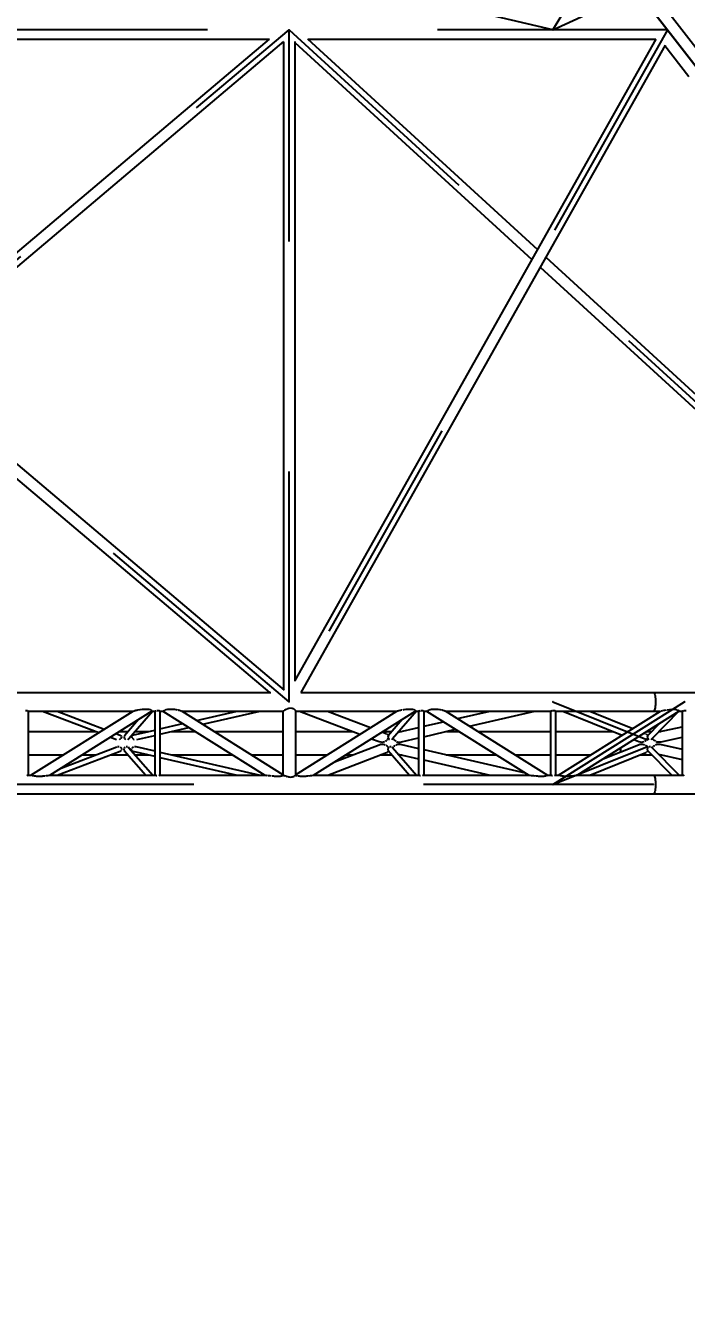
# Model space of a CAD drawing. Header units: millimetres. Extents: x 150209.93 to 150215.05, y 136675.65 to 136679.93.
# Drawn here: x 150214.195 to 150214.482, y 136678.529 to 136679.091 of the extents above; entities that cross this region are included whole.
import ezdxf

# ---------------------------------------------------------------- set-up
doc = ezdxf.new("R2010")
doc.units = ezdxf.units.MM
doc.header["$LTSCALE"] = 0.25
doc.linetypes.add('CENTER', pattern=[50.8, 31.75, -6.35, 6.35, -6.35])
doc.linetypes.add('XKITLINE00', pattern=[0])
doc.styles.add('ROMANS', font='romans.shx')
doc.dimstyles.new('MD300', dxfattribs={"dimtxt": 2.5, "dimasz": 2.5, "dimexe": 1, "dimexo": 1, "dimgap": 0.5, "dimtad": 1, "dimdec": 1, "dimlfac": 50, "dimrnd": 0.5, "dimdsep": 46, "dimtxsty": 'ROMANS', "dimcen": 1, "dimclrd": 146, "dimclre": 146, "dimclrt": 30, "dimadec": 1, "dimazin": 2, "dimtfac": 1, "dimtdec": 1, "dimtmove": 0, "dimatfit": 1, "dimfxl": 1, "dimtolj": 1, "dimtzin": 0, "dimlwd": -1, "dimlwe": -1, "dimarcsym": 0})

# ---------------------------------------------------------------- blocks, each defined once
blk = doc.blocks.new('çatıı')
at = {"color": 8, "linetype": 'CENTER'}
for p, q in [((27793, 17203.1), (27292.1, 17849.7)), ((27793, 17203.1), (27292.1, 17849.7)), ((27476.6, 17290.3), (27586, 17470.3)), ((27476.6, 17290.3), (27123.8, 17372.8)), ((27476.6, 17290.3), (27655.8, 17372.8)), ((27667.8, 17364.7), (27793, 17203.1)), ((26903.1, 15830.3), (25173.6, 17290.3)), ((25173.6, 15830.3), (26903.1, 17290.3)), ((27725.5, 17290.3), (26261.4, 17290.3)), ((27725.5, 17290.3), (26903.1, 15830.3)), ((26903.1, 17290.3), (28498.3, 15830.3)), ((26903.1, 15830.3), (26903.1, 17290.3)), ((27476.6, 15830.3), (27681.8, 15747.8)), ((27476.6, 15650.3), (27762.9, 15830.3)), ((27476.6, 15650.3), (27681.8, 15732.8)), ((27695.3, 15650.3), (26261.4, 15650.3)), ((28563.2, 15650.3), (27695.3, 15650.3))]:
    blk.add_line(p, q, dxfattribs=at)
at = {"color": 8, "linetype": 'XKITLINE00'}
for p, q in [((27701, 17363.4), (27802.5, 17232.4)), ((26036.6, 16574.7), (26860.2, 17270.1)), ((26054.2, 16557.7), (26891.3, 17264.4)), ((26261.4, 17270), (26860.1, 17270)), ((26890.9, 17264), (26890.9, 15856.5)), ((27700.2, 17270.1), (26915.2, 15876.7)), ((26915.2, 17264.8), (26915.2, 15875.1)), ((26915.2, 17262.6), (27430.4, 16791.2)), ((27720.5, 17256.6), (26928.5, 15850.6)), ((26942.8, 17270.4), (27442.6, 16813)), ((26943.3, 17270), (27700.1, 17270)), ((27720.1, 17255.8), (27772, 17188.8)), ((27461.1, 16796.1), (28441.8, 15898.5)), ((27448.8, 16774.3), (28458.1, 15850.6)), ((26057.2, 16560.3), (26892, 15855.6)), ((26038.3, 16544.3), (26860.1, 15850.6)), ((26261.3, 15850.6), (26863, 15850.6)), ((26928.4, 15850.6), (27695.3, 15850.6)), ((27695.3, 15850.6), (27696.1, 15850.3)), ((27695.3, 15850.6), (27696.1, 15850.3)), ((27695.3, 15850.6), (28460.3, 15850.6)), ((27696.1, 15850.3), (27696.7, 15849.4)), ((27696.1, 15850.3), (27696.7, 15849.4)), ((27696.7, 15849.4), (27697.4, 15847.9)), ((27696.7, 15849.4), (27697.4, 15847.9)), ((27697.4, 15847.9), (27698, 15845.8)), ((27697.4, 15847.9), (27698, 15845.8)), ((27698, 15845.8), (27698.5, 15843.3)), ((27698, 15845.8), (27698.5, 15843.3)), ((27698.5, 15843.3), (27698.9, 15840.4)), ((27698.9, 15840.4), (27699.2, 15837.2)), ((27699.2, 15837.2), (27699.4, 15833.8)), ((27699.4, 15826.7), (27699.2, 15823.3)), ((27699.4, 15833.8), (27699.5, 15830.3)), ((27699.5, 15830.3), (27699.4, 15826.7)), ((26329.5, 15811.5), (26331.2, 15811.5)), ((26331.2, 15811.5), (26332.8, 15811.3)), ((26333.5, 15811.1), (26334.1, 15811)), ((26334.1, 15811), (26334.5, 15810.7)), ((26334.5, 15810.7), (26334.9, 15810.6)), ((26334.9, 15810.6), (26335.1, 15810.4)), ((26335.2, 15810.3), (26335.2, 15810.3)), ((26335.2, 15810.3), (26335.2, 15670.6)), ((26335.2, 15810), (26563.4, 15810)), ((26341.3, 15670.6), (26563.5, 15810)), ((26366.5, 15810), (26488.8, 15763.2)), ((26382.3, 15670.6), (26604.9, 15810.2)), ((26398.4, 15810), (26500.9, 15770.7)), ((26606.2, 15810), (26554.2, 15749.9)), ((26563.5, 15810), (26564, 15810.3)), ((26563.5, 15810), (26563.5, 15810)), ((26564.4, 15810.4), (26565.8, 15810.7)), ((26565.8, 15810.7), (26566, 15810.8)), ((26566, 15810.8), (26567.5, 15811.1)), ((26568.3, 15811.3), (26569.4, 15811.6)), ((26569.4, 15811.6), (26571.6, 15812)), ((26571.6, 15812), (26573.8, 15812.5)), ((26573.8, 15812.5), (26574.5, 15812.6)), ((26576.3, 15812.9), (26578.8, 15813.3)), ((26578.8, 15813.3), (26583, 15813.8)), ((26583, 15813.8), (26584.1, 15814)), ((26584.1, 15814), (26589.2, 15814.4)), ((26589.2, 15814.4), (26593.8, 15814.4)), ((26593.8, 15814.4), (26597.6, 15813.9)), ((26597.6, 15813.9), (26597.9, 15813.8)), ((26597.9, 15813.8), (26600.6, 15813.3)), ((26600.6, 15813.3), (26601.5, 15812.9)), ((26602.2, 15812.6), (26602.7, 15812.4)), ((26602.7, 15812.4), (26603.1, 15812)), ((26603.1, 15812), (26604.1, 15811.5)), ((26604.1, 15811.5), (26604.3, 15811.3)), ((26604.4, 15811.1), (26604.7, 15810.7)), ((26604.4, 15810), (26610.6, 15810)), ((26604.7, 15810.7), (26604.8, 15810.4)), ((26604.9, 15810.3), (26604.9, 15810.2)), ((26610.6, 15810), (26610.7, 15810)), ((26610.6, 15810), (26610.6, 15670.6)), ((26610.8, 15810.2), (26610.7, 15810)), ((26610.8, 15810.2), (26611.1, 15810.3)), ((26611.4, 15810.4), (26611.6, 15810.5)), ((26611.6, 15810.5), (26612.7, 15810.7)), ((26612.7, 15810.7), (26612.9, 15810.8)), ((26612.9, 15810.8), (26614.1, 15811.1)), ((26615.3, 15811.3), (26616.3, 15811.5)), ((26616.3, 15811.5), (26618, 15811.5)), ((26618, 15811.5), (26619.6, 15811.3)), ((26620.3, 15811.1), (26620.9, 15811)), ((26620.9, 15811), (26621.3, 15810.7)), ((26621.3, 15810.7), (26621.7, 15810.6)), ((26621.7, 15810.6), (26621.9, 15810.4)), ((26622, 15810.3), (26622, 15810.3)), ((26622, 15810.3), (26622, 15670.6)), ((26622, 15810), (26628.1, 15810)), ((26628, 15810), (26628.4, 15810)), ((26628, 15810), (26850.2, 15670.6)), ((26628.5, 15810.3), (26628.4, 15810)), ((26628.8, 15810.4), (26629.6, 15810.7)), ((26629.6, 15810.7), (26630.4, 15811.1)), ((26629.6, 15810.7), (26629.6, 15810.7)), ((26630.7, 15811.3), (26631.1, 15811.5)), ((26631.1, 15811.5), (26632.5, 15812)), ((26632.5, 15812), (26633.2, 15812.4)), ((26633.2, 15812.4), (26633.8, 15812.6)), ((26634.8, 15812.9), (26635.9, 15813.3)), ((26635.9, 15813.3), (26639, 15813.8)), ((26639, 15813.8), (26639.4, 15813.9)), ((26639.4, 15813.9), (26643.3, 15814.4)), ((26643.3, 15814.4), (26647.8, 15814.4)), ((26647.8, 15814.4), (26652.7, 15813.9)), ((26652.7, 15813.9), (26653.5, 15813.8)), ((26653.5, 15813.8), (26657.4, 15813.3)), ((26657.4, 15813.3), (26659.5, 15812.9)), ((26661, 15812.6), (26661.8, 15812.4)), ((26661.8, 15812.4), (26663.4, 15812)), ((26663.4, 15812), (26665.3, 15811.6)), ((26665.3, 15811.6), (26666, 15811.3)), ((26666.6, 15811.1), (26667.8, 15810.7)), ((26667.8, 15810.7), (26668.5, 15810.4)), ((26668.7, 15810.3), (26890.1, 15671.3)), ((26669.1, 15810), (26889.5, 15810)), ((26701.5, 15789.7), (26789.7, 15810)), ((26715, 15781.2), (26840.1, 15810)), ((26889.4, 15810), (26889.4, 15671.7)), ((26889.5, 15810), (26889.7, 15810)), ((26889.7, 15810.1), (26890.1, 15810.3)), ((26889.7, 15810.1), (26889.7, 15810)), ((26890.2, 15810.4), (26890.8, 15810.7)), ((26890.8, 15810.7), (26890.9, 15810.7)), ((26890.9, 15810.7), (26891.5, 15811.1)), ((26891.9, 15811.3), (26892.4, 15811.7)), ((26892.4, 15811.7), (26893, 15812)), ((26893, 15812), (26894, 15812.6)), ((26894.4, 15812.9), (26894.5, 15813)), ((26894.5, 15813), (26896.3, 15813.8)), ((26896.3, 15813.8), (26897.1, 15814.3)), ((26897.1, 15814.3), (26897.7, 15814.6)), ((26898.6, 15815), (26900, 15815.6)), ((26900, 15815.6), (26902.1, 15816.1)), ((26902.1, 15816.1), (26903.1, 15816.4)), ((26903.1, 15816.4), (26906.1, 15816.7)), ((26906.1, 15816.7), (26909, 15816.3)), ((26909, 15816.3), (26909.4, 15816.1)), ((26909.4, 15816.1), (26911.6, 15815.4)), ((26911.6, 15815.4), (26912.3, 15815)), ((26912.9, 15814.6), (26913.7, 15814.1)), ((26913.7, 15814.1), (26914, 15813.8)), ((26914, 15813.8), (26915.1, 15812.9)), ((26915.4, 15812.6), (26915.9, 15812)), ((26915.9, 15812), (26916.4, 15811.5)), ((26916.4, 15811.5), (26916.4, 15811.3)), ((26916.5, 15811.1), (26916.6, 15810.7)), ((26916.6, 15810.7), (26916.7, 15810.6)), ((26916.7, 15810.6), (26916.7, 15671.3)), ((26916.7, 15810), (27137, 15810)), ((26916.7, 15671.7), (27137, 15810)), ((26925.5, 15810), (27056.8, 15759.7)), ((26955.9, 15670.6), (27178.5, 15810.2)), ((26986.6, 15810), (27080, 15774.2)), ((27179.8, 15810), (27127.8, 15749.9)), ((27137, 15810), (27137.1, 15810)), ((27137.1, 15810), (27137.6, 15810.3)), ((27138, 15810.4), (27139.4, 15810.7)), ((27139.4, 15810.7), (27139.6, 15810.8)), ((27139.6, 15810.8), (27141.1, 15811.1)), ((27141.9, 15811.3), (27143, 15811.6)), ((27143, 15811.6), (27145.2, 15812)), ((27145.2, 15812), (27147.4, 15812.5)), ((27147.4, 15812.5), (27148.1, 15812.6)), ((27149.9, 15812.9), (27152.4, 15813.3)), ((27152.4, 15813.3), (27156.6, 15813.8)), ((27156.6, 15813.8), (27157.6, 15814)), ((27157.6, 15814), (27162.8, 15814.4)), ((27162.8, 15814.4), (27167.4, 15814.4)), ((27167.4, 15814.4), (27171.1, 15813.9)), ((27171.1, 15813.9), (27171.5, 15813.8)), ((27171.5, 15813.8), (27174.2, 15813.3)), ((27174.2, 15813.3), (27175.1, 15812.9)), ((27175.8, 15812.6), (27176.3, 15812.4)), ((27176.3, 15812.4), (27176.7, 15812)), ((27176.7, 15812), (27177.7, 15811.5)), ((27177.7, 15811.5), (27177.9, 15811.4)), ((27178, 15811.1), (27178.3, 15810.7)), ((27178, 15810), (27184.2, 15810)), ((27178.3, 15810.7), (27178.4, 15810.4)), ((27178.5, 15810.3), (27178.5, 15810.2)), ((27184.2, 15810), (27184.3, 15810)), ((27184.2, 15810), (27184.2, 15670.6)), ((27184.4, 15810.2), (27184.3, 15810)), ((27184.4, 15810.2), (27184.7, 15810.3)), ((27185, 15810.4), (27185.2, 15810.5)), ((27185.2, 15810.5), (27186.2, 15810.7)), ((27186.2, 15810.7), (27186.5, 15810.8)), ((27186.5, 15810.8), (27187.7, 15811.1)), ((27189, 15811.3), (27189.9, 15811.5)), ((27189.9, 15811.5), (27191.6, 15811.5)), ((27191.6, 15811.5), (27193, 15811.3)), ((27193.8, 15811.1), (27194.5, 15811)), ((27194.5, 15811), (27194.9, 15810.7)), ((27194.9, 15810.7), (27195.3, 15810.6)), ((27195.3, 15810.6), (27195.4, 15810.4)), ((27195.5, 15810.3), (27195.6, 15810.3)), ((27195.6, 15810.3), (27195.6, 15670.6)), ((27195.6, 15810), (27201.7, 15810)), ((27201.6, 15810), (27202, 15810)), ((27201.6, 15810), (27423.8, 15670.6)), ((27202.1, 15810.3), (27202, 15810)), ((27202.4, 15810.4), (27203.2, 15810.7)), ((27203.2, 15810.7), (27204, 15811.1)), ((27203.2, 15810.7), (27203.2, 15810.7)), ((27204.3, 15811.3), (27204.7, 15811.5)), ((27204.7, 15811.5), (27206.1, 15812)), ((27206.1, 15812), (27206.8, 15812.4)), ((27206.8, 15812.4), (27207.4, 15812.6)), ((27208.4, 15812.9), (27209.6, 15813.3)), ((27209.6, 15813.3), (27212.5, 15813.8)), ((27212.5, 15813.8), (27213, 15813.9)), ((27213, 15813.9), (27216.9, 15814.4)), ((27216.9, 15814.4), (27221.4, 15814.4)), ((27221.4, 15814.4), (27226.3, 15813.9)), ((27226.3, 15813.9), (27227.1, 15813.8)), ((27227.1, 15813.8), (27231, 15813.3)), ((27231, 15813.3), (27233, 15812.9)), ((27234.5, 15812.6), (27235.4, 15812.4)), ((27235.4, 15812.4), (27237, 15812)), ((27237, 15812), (27238.9, 15811.6)), ((27238.9, 15811.6), (27239.5, 15811.3)), ((27240.2, 15811.1), (27241.4, 15810.7)), ((27241.4, 15810.7), (27242.1, 15810.4)), ((27242.3, 15810.3), (27464.8, 15670.6)), ((27242.7, 15810), (27470.9, 15810)), ((27268.8, 15793.6), (27339.7, 15810)), ((27295, 15777.2), (27437.3, 15810)), ((27470.9, 15810), (27471.1, 15810)), ((27470.9, 15810), (27470.9, 15670.6)), ((27471.2, 15810.2), (27471.1, 15810)), ((27471.2, 15810.2), (27471.5, 15810.3)), ((27471.8, 15810.4), (27472, 15810.5)), ((27472, 15810.5), (27473, 15810.7)), ((27473, 15810.7), (27473.3, 15810.8)), ((27473.3, 15810.8), (27474.5, 15811.1)), ((27475.8, 15811.3), (27476.6, 15811.5)), ((27476.6, 15811.5), (27478.4, 15811.5)), ((27478.4, 15811.5), (27479.7, 15811.3)), ((27480.6, 15811.1), (27481.3, 15811)), ((27481.3, 15811), (27481.7, 15810.7)), ((27481.7, 15810.7), (27482.1, 15810.6)), ((27482.1, 15810.6), (27482.2, 15810.4)), ((27482.3, 15810.3), (27482.3, 15810.3)), ((27482.3, 15810.3), (27482.3, 15670.6)), ((27482.3, 15810), (27695.3, 15810)), ((27488.4, 15670.6), (27710.1, 15810)), ((27497.9, 15810), (27627.3, 15757.9)), ((27529.4, 15670.6), (27751.5, 15810.2)), ((27556.4, 15810), (27650.1, 15772.3)), ((27750.4, 15809.6), (27691.8, 15749.9)), ((27695.3, 15810), (27696.1, 15810.3)), ((27695.3, 15810), (27696.1, 15810.3)), ((27695.3, 15810), (27710.1, 15810)), ((27696.7, 15811.2), (27696.1, 15810.3)), ((27696.7, 15811.2), (27696.1, 15810.3)), ((27697.4, 15812.7), (27696.7, 15811.2)), ((27697.4, 15812.7), (27696.7, 15811.2)), ((27698, 15814.7), (27697.4, 15812.7)), ((27698, 15814.7), (27697.4, 15812.7)), ((27698.5, 15817.2), (27698, 15814.7)), ((27698.5, 15817.2), (27698, 15814.7)), ((27698.9, 15820.1), (27698.5, 15817.2)), ((27699.2, 15823.3), (27698.9, 15820.1)), ((27710.1, 15810), (27710.2, 15810)), ((27710.2, 15810), (27710.4, 15810.1)), ((27710.4, 15810.1), (27711.1, 15810.3)), ((27711.5, 15810.3), (27712.2, 15810.5)), ((27712.2, 15810.5), (27712.5, 15810.5)), ((27712.5, 15810.5), (27715.1, 15811.1)), ((27716.2, 15811.3), (27718.4, 15811.7)), ((27718.4, 15811.7), (27719.6, 15811.9)), ((27719.6, 15811.9), (27723.3, 15812.5)), ((27725, 15812.8), (27729.8, 15813.4)), ((27729.8, 15813.4), (27735.1, 15813.9)), ((27735.1, 15813.9), (27739.8, 15813.9)), ((27739.8, 15813.9), (27743.7, 15813.6)), ((27743.7, 15813.6), (27744.5, 15813.4)), ((27744.5, 15813.4), (27746.8, 15813)), ((27746.8, 15813), (27747.4, 15812.8)), ((27748.2, 15812.5), (27749.1, 15812.2)), ((27749.1, 15812.2), (27749.8, 15811.7)), ((27749.8, 15811.7), (27750.6, 15811.4)), ((27750.6, 15811.4), (27750.7, 15811.3)), ((27750.8, 15811.1), (27751.3, 15810.7)), ((27751.1, 15810), (27757.2, 15810)), ((27751.3, 15810.7), (27751.2, 15810.5)), ((27751.2, 15810.5), (27751.4, 15810.3)), ((27751.4, 15810.3), (27751.5, 15810.2)), ((27757.2, 15810), (27757.4, 15810)), ((27757.2, 15810), (27757.2, 15670.6)), ((27757.4, 15810.1), (27757.8, 15810.3)), ((27757.4, 15810.1), (27757.4, 15810)), ((27758.1, 15810.4), (27758.2, 15810.4)), ((27758.2, 15810.4), (27759.4, 15810.7)), ((27759.4, 15810.7), (27759.5, 15810.8)), ((27759.5, 15810.8), (27760.9, 15811.1)), ((27762.2, 15811.3), (27762.9, 15811.4)), ((27762.9, 15811.4), (27764.6, 15811.5)), ((27764.6, 15811.5), (27766.2, 15811.3)), ((26575.4, 15791.8), (26544.7, 15756.2)), ((26562.5, 15757.6), (26610.6, 15768.7)), ((26622, 15771.3), (26671.5, 15782.7)), ((26622, 15759.7), (26685, 15774.2)), ((27149, 15791.8), (27118.3, 15756.3)), ((27140, 15764), (27184.2, 15774.1)), ((27195.6, 15776.8), (27238.7, 15786.7)), ((27195.6, 15754.3), (27264.9, 15770.3)), ((27709, 15783.5), (27682.1, 15756.2)), ((27706.1, 15764.5), (27757.2, 15776)), ((26335.2, 15765.7), (26482.2, 15765.7)), ((26514.3, 15753.4), (26527.3, 15748.4)), ((26526.4, 15761), (26535.5, 15757.5)), ((26533.9, 15765.7), (26552.9, 15765.7)), ((26534.1, 15748.5), (26535.7, 15749.3)), ((26535.5, 15757.5), (26536.5, 15756.8)), ((26536.5, 15750.1), (26535.7, 15749.3)), ((26536.5, 15756.8), (26537, 15756.6)), ((26536.5, 15750.1), (26537.2, 15750.7)), ((26537, 15756.6), (26537.8, 15755.5)), ((26537.6, 15751.5), (26537.2, 15750.7)), ((26538.1, 15752.2), (26538, 15752.1)), ((26538.1, 15754.9), (26538.3, 15753.8)), ((26538.2, 15753.6), (26538.1, 15752.2)), ((26538.3, 15753.8), (26538.2, 15753.6)), ((26544, 15754.8), (26543.9, 15753.6)), ((26543.9, 15753.6), (26543.9, 15753.3)), ((26543.9, 15753.3), (26544.2, 15752.1)), ((26544, 15754.9), (26544, 15754.8)), ((26544.7, 15756.2), (26544.3, 15755.5)), ((26544.4, 15751.5), (26545.2, 15750.2)), ((26545.2, 15750.2), (26545.3, 15750.1)), ((26545.3, 15750.1), (26546.4, 15748.9)), ((26546.4, 15748.9), (26547.3, 15748.5)), ((26552.5, 15748.5), (26553, 15748.7)), ((26553, 15748.7), (26554.2, 15749.9)), ((26561.2, 15756.8), (26560.4, 15755.6)), ((26560.4, 15755.6), (26560.4, 15755.5)), ((26560.4, 15754.9), (26560.4, 15754.2)), ((26560.4, 15754.2), (26560.6, 15753.6)), ((26560.6, 15753.6), (26560.9, 15752.6)), ((26560.9, 15752.6), (26561.2, 15752.1)), ((26561.2, 15756.8), (26562.5, 15757.6)), ((26561.6, 15751.5), (26562, 15751)), ((26562, 15751), (26563.1, 15750.1)), ((26563.1, 15750.1), (26563.6, 15749.6)), ((26563.6, 15749.6), (26565.5, 15748.5)), ((26565.5, 15748.5), (26565.7, 15748.5)), ((26567.9, 15765.7), (26597.4, 15765.7)), ((26572.1, 15748.2), (26610.6, 15757.1)), ((26647.8, 15765.7), (26698.7, 15765.7)), ((26739.7, 15765.7), (26889.4, 15765.7)), ((26916.7, 15765.7), (27041.2, 15765.7)), ((27082.3, 15749.9), (27099, 15743.5)), ((27099, 15743.5), (27102.1, 15742.8)), ((27102.1, 15742.8), (27105.2, 15742.6)), ((27105.2, 15742.6), (27108.3, 15743)), ((27105.5, 15764.5), (27113.2, 15761.5)), ((27107.5, 15765.7), (27126.5, 15765.7)), ((27108.3, 15743), (27111.1, 15743.9)), ((27112.3, 15744.6), (27113.5, 15745.3)), ((27113.2, 15761.5), (27114.3, 15761)), ((27113.5, 15745.3), (27114.6, 15746.3)), ((27114.6, 15746.3), (27115.5, 15747)), ((27115.3, 15760.6), (27115.3, 15760.6)), ((27115.3, 15760.6), (27116.4, 15759.7)), ((27116.1, 15747.8), (27115.5, 15747)), ((27116.4, 15759.7), (27116.9, 15759.2)), ((27117.1, 15749.1), (27116.6, 15748.5)), ((27116.9, 15759.2), (27117.4, 15758.5)), ((27117.5, 15750.1), (27117.1, 15749.1)), ((27118.1, 15751.3), (27117.5, 15750.1)), ((27117.8, 15758), (27118, 15757.6)), ((27117.9, 15755.1), (27117.8, 15753.6)), ((27117.8, 15753.6), (27117.8, 15753.4)), ((27117.8, 15753.4), (27118, 15751.8)), ((27118, 15755.5), (27117.9, 15755.1)), ((27118, 15757.6), (27118.2, 15756.8)), ((27118.3, 15756.3), (27118, 15755.5)), ((27118, 15751.8), (27118.1, 15751.2)), ((27118.1, 15751.2), (27118.8, 15750.2)), ((27118.2, 15756.8), (27118.4, 15756.3)), ((27118.8, 15750.2), (27118.9, 15750.1)), ((27118.9, 15750.1), (27120, 15748.9)), ((27120, 15748.9), (27120.9, 15748.5)), ((27126.1, 15748.5), (27126.6, 15748.7)), ((27126.6, 15748.7), (27127.8, 15749.9)), ((27128.7, 15750.9), (27129.2, 15750.1)), ((27129.2, 15750.1), (27129.2, 15750)), ((27129.2, 15750), (27130.3, 15748.5)), ((27130.9, 15747.8), (27132.6, 15746.3)), ((27132.6, 15746.3), (27132.9, 15746)), ((27132.9, 15746), (27135, 15744.6)), ((27136.6, 15743.9), (27138, 15743.3)), ((27138, 15743.3), (27141, 15742.7)), ((27141, 15742.7), (27144.1, 15742.7)), ((27141.5, 15765.7), (27147.4, 15765.7)), ((27144.1, 15742.7), (27147.2, 15743.2)), ((27147.2, 15743.2), (27184.2, 15751.7)), ((27245, 15765.7), (27272.2, 15765.7)), ((27313.3, 15765.7), (27470.9, 15765.7)), ((27482.3, 15765.7), (27608, 15765.7)), ((27622.2, 15760), (27622.6, 15758.2)), ((27622.2, 15760), (27622.6, 15758.2)), ((27622.6, 15758.2), (27623.1, 15755.3)), ((27622.6, 15758.2), (27623.1, 15755.3)), ((27652.3, 15747.9), (27663, 15743.5)), ((27663, 15743.5), (27666.1, 15742.8)), ((27666.1, 15742.8), (27669.2, 15742.7)), ((27669.2, 15742.7), (27672.2, 15743.1)), ((27672.2, 15743.1), (27675, 15744)), ((27675.1, 15762.2), (27676.8, 15761.5)), ((27676.1, 15744.6), (27677.4, 15745.3)), ((27676.8, 15761.5), (27678, 15761)), ((27677.4, 15745.3), (27678.4, 15746.3)), ((27678.4, 15746.3), (27679.4, 15747.1)), ((27679, 15760.6), (27679, 15760.6)), ((27679, 15760.6), (27680.1, 15759.7)), ((27679.9, 15747.8), (27679.4, 15747.1)), ((27680.1, 15759.7), (27680.6, 15759.3)), ((27680.9, 15749.1), (27680.4, 15748.5)), ((27680.6, 15765.7), (27691.5, 15765.7)), ((27680.6, 15759.3), (27681.1, 15758.5)), ((27681.3, 15750.1), (27680.9, 15749.1)), ((27681.9, 15751.3), (27681.3, 15750.1)), ((27681.5, 15758), (27681.7, 15757.6)), ((27681.7, 15757.6), (27681.9, 15756.9)), ((27681.8, 15755.1), (27681.7, 15753.6)), ((27681.7, 15753.6), (27681.7, 15753.4)), ((27681.7, 15753.4), (27681.9, 15751.7)), ((27681.9, 15755.5), (27681.8, 15755.1)), ((27681.9, 15756.9), (27682.1, 15756.2)), ((27682.1, 15756.2), (27681.9, 15755.5)), ((27681.9, 15751.7), (27681.9, 15751.5)), ((27681.9, 15751.5), (27681.9, 15751.3)), ((27681.9, 15751.5), (27682.7, 15750.2)), ((27682.7, 15750.2), (27682.9, 15750.1)), ((27682.9, 15750.1), (27684, 15749)), ((27684, 15749), (27684.9, 15748.5)), ((27690, 15748.5), (27690.6, 15748.7)), ((27690.6, 15748.7), (27691.8, 15749.9)), ((27691.8, 15750), (27691.8, 15749.9)), ((27692.7, 15750.9), (27693.2, 15750.2)), ((27693.2, 15750.2), (27693.3, 15750)), ((27693.3, 15750), (27694.5, 15748.5)), ((27695, 15747.8), (27696.7, 15746.4)), ((27696.7, 15746.4), (27697, 15746.1)), ((27697, 15746.1), (27699.3, 15744.6)), ((27701, 15743.9), (27702.3, 15743.4)), ((27702.3, 15743.4), (27705.3, 15742.8)), ((27705.3, 15742.8), (27708.5, 15742.8)), ((27707.2, 15765.7), (27711.3, 15765.7)), ((27708.5, 15742.8), (27711.7, 15743.3)), ((27711.7, 15743.3), (27757.2, 15753.6)), ((26335.2, 15714.9), (26411.9, 15714.9)), ((26398.4, 15670.6), (26535.5, 15723.1)), ((26407, 15686.1), (26528.6, 15732.6)), ((26452.9, 15714.9), (26482.3, 15714.9)), ((26514, 15714.9), (26552.9, 15714.9)), ((26529.6, 15732.8), (26530.8, 15733)), ((26530.8, 15733), (26533, 15732.9)), ((26533, 15732.9), (26533.3, 15732.8)), ((26535.2, 15732.1), (26536.8, 15731.1)), ((26535.5, 15723.1), (26537.1, 15723.9)), ((26536.8, 15731.1), (26537.1, 15730.8)), ((26537.1, 15730.8), (26538.1, 15729.7)), ((26537.2, 15723.9), (26537.1, 15723.9)), ((26537.2, 15723.9), (26538.3, 15725)), ((26538.1, 15729.7), (26538.3, 15729.1)), ((26538.3, 15725.1), (26538.3, 15725)), ((26538.8, 15726.5), (26538.5, 15725.7)), ((26538.6, 15728.5), (26538.7, 15728.1)), ((26538.7, 15728.1), (26538.7, 15727.2)), ((26538.7, 15727.2), (26538.8, 15726.5)), ((26543.9, 15728.5), (26543.7, 15727.5)), ((26543.7, 15727.5), (26543.7, 15727.2)), ((26543.7, 15727.2), (26543.8, 15725.9)), ((26543.8, 15725.9), (26543.9, 15725.7)), ((26544.9, 15730.6), (26544, 15729.1)), ((26544, 15729.1), (26544, 15729.1)), ((26544.2, 15725.1), (26544.5, 15724.6)), ((26544.5, 15724.6), (26591.2, 15670.6)), ((26544.9, 15730.6), (26545.1, 15730.8)), ((26545.1, 15730.8), (26546.2, 15731.9)), ((26546.2, 15731.9), (26546.7, 15732.1)), ((26548.4, 15732.8), (26549.5, 15733)), ((26549.5, 15733), (26551.2, 15732.8)), ((26551.2, 15732.8), (26551.3, 15732.8)), ((26552.7, 15732.1), (26552.8, 15732.1)), ((26552.8, 15732.1), (26554, 15731)), ((26554, 15731), (26606.2, 15670.6)), ((26559.6, 15727), (26559.5, 15725.7)), ((26559.7, 15727.2), (26559.6, 15727)), ((26560.1, 15728.5), (26559.7, 15727.2)), ((26559.7, 15725.1), (26560.1, 15724.2)), ((26560.1, 15724.2), (26560.5, 15723.9)), ((26560.5, 15723.9), (26561.3, 15723.3)), ((26561.4, 15730.2), (26560.6, 15729.1)), ((26561.3, 15723.3), (26563, 15722.8)), ((26561.4, 15730.2), (26562.2, 15730.8)), ((26562.2, 15730.8), (26563, 15731.5)), ((26563, 15731.5), (26564.2, 15732.1)), ((26563, 15722.8), (26610.6, 15711.8)), ((26566.4, 15732.8), (26567.1, 15733)), ((26567.1, 15733), (26569.3, 15733)), ((26567.9, 15714.9), (26597.4, 15714.9)), ((26569.3, 15733), (26610.6, 15723.5)), ((26622, 15720.8), (26840.2, 15670.6)), ((26647.8, 15714.9), (26779.6, 15714.9)), ((26820.7, 15714.9), (26889.4, 15714.9)), ((26916.7, 15714.9), (26985.5, 15714.9)), ((26986.7, 15670.6), (27114.7, 15719.6)), ((27003.6, 15700.5), (27098.4, 15736.8)), ((27026.5, 15714.9), (27041.2, 15714.9)), ((27098.4, 15736.8), (27101.4, 15737.8)), ((27101.4, 15737.8), (27104.4, 15738.2)), ((27102.3, 15714.9), (27126.5, 15714.9)), ((27104.4, 15738.2), (27107.5, 15738)), ((27107.5, 15738), (27110.4, 15737.4)), ((27110.4, 15737.4), (27111.9, 15736.7)), ((27113.3, 15736), (27115.1, 15734.6)), ((27115.1, 15734.6), (27116.8, 15732.8)), ((27115.3, 15720), (27116.5, 15720.7)), ((27116.8, 15721.1), (27116.5, 15720.7)), ((27117.8, 15722.1), (27116.8, 15721.1)), ((27117.2, 15732.1), (27118, 15730.8)), ((27117.8, 15727.2), (27117.7, 15727)), ((27117.7, 15727), (27117.8, 15725.7)), ((27117.9, 15728.8), (27117.8, 15728)), ((27117.8, 15727.9), (27117.8, 15727.2)), ((27117.8, 15725.6), (27117.8, 15725.4)), ((27117.8, 15725.4), (27118, 15725.1)), ((27118.2, 15729.9), (27117.9, 15728.8)), ((27118, 15730.8), (27118.1, 15730.5)), ((27118, 15725.1), (27118.3, 15724.3)), ((27118.1, 15730.5), (27118.3, 15730.1)), ((27118.6, 15723.9), (27118.1, 15722.6)), ((27118.3, 15730.2), (27118.2, 15729.9)), ((27118.5, 15730.6), (27118.3, 15730.2)), ((27118.3, 15724.3), (27164.8, 15670.6)), ((27118.5, 15730.6), (27118.7, 15730.8)), ((27118.7, 15730.8), (27119.8, 15731.9)), ((27119.8, 15731.9), (27120.3, 15732.1)), ((27121.9, 15732.8), (27123.1, 15733)), ((27123.1, 15733), (27124.8, 15732.8)), ((27124.8, 15732.8), (27124.9, 15732.8)), ((27126.3, 15732.1), (27126.4, 15732.1)), ((27126.4, 15732.1), (27127.6, 15731)), ((27127.6, 15731), (27179.8, 15670.6)), ((27128.5, 15730.8), (27128.2, 15730.3)), ((27129, 15731.8), (27128.5, 15730.8)), ((27129.4, 15732.1), (27129, 15731.8)), ((27130.8, 15733.8), (27130, 15732.8)), ((27130.8, 15733.8), (27131.9, 15734.6)), ((27131.9, 15734.6), (27133, 15735.5)), ((27133, 15735.5), (27133.8, 15736)), ((27135, 15736.7), (27135.4, 15736.9)), ((27135.4, 15736.9), (27138.3, 15737.8)), ((27138.3, 15737.8), (27141.3, 15738.2)), ((27140, 15716.6), (27184.2, 15706.5)), ((27141.3, 15738.2), (27144.3, 15738)), ((27141.5, 15714.9), (27147.7, 15714.9)), ((27144.3, 15738), (27184.2, 15728.8)), ((27195.6, 15726.2), (27416.1, 15675.4)), ((27244.7, 15714.9), (27353.2, 15714.9)), ((27394.2, 15714.9), (27470.9, 15714.9)), ((27482.3, 15714.9), (27558.9, 15714.9)), ((27556.5, 15670.6), (27678.3, 15719.6)), ((27585.5, 15705.9), (27662.4, 15736.8)), ((27599.9, 15714.9), (27607.9, 15714.9)), ((27622.6, 15722.3), (27622.2, 15720.6)), ((27622.6, 15722.3), (27622.2, 15720.6)), ((27623.1, 15725.3), (27622.6, 15722.3)), ((27623.1, 15725.3), (27622.6, 15722.3)), ((27623.6, 15728.7), (27623.1, 15725.3)), ((27623.6, 15728.7), (27623.1, 15725.3)), ((27623.7, 15729.8), (27623.6, 15728.7)), ((27623.7, 15729.8), (27623.6, 15728.7)), ((27662.4, 15736.8), (27665.3, 15737.7)), ((27665.3, 15737.7), (27668.4, 15738.1)), ((27666.6, 15714.9), (27691.5, 15714.9)), ((27668.4, 15738.1), (27671.4, 15738)), ((27671.4, 15738), (27674.3, 15737.3)), ((27674.3, 15737.3), (27675.7, 15736.7)), ((27677.1, 15736), (27679, 15734.6)), ((27679, 15734.6), (27680.6, 15732.8)), ((27679, 15720), (27680.1, 15720.7)), ((27680.5, 15721.1), (27680.1, 15720.7)), ((27681.5, 15722.1), (27680.5, 15721.1)), ((27681, 15732.1), (27681.7, 15730.7)), ((27681.7, 15727.2), (27681.6, 15727)), ((27681.6, 15727), (27681.7, 15725.7)), ((27681.7, 15730.7), (27681.9, 15730.5)), ((27681.8, 15728.9), (27681.7, 15728)), ((27681.7, 15727.9), (27681.7, 15727.2)), ((27681.7, 15725.6), (27681.7, 15725.5)), ((27681.7, 15725.5), (27681.9, 15725.1)), ((27682.1, 15729.9), (27681.8, 15728.9)), ((27682.4, 15723.9), (27681.8, 15722.6)), ((27681.9, 15730.5), (27682.1, 15729.9)), ((27681.9, 15725.1), (27682.1, 15724.4)), ((27682.5, 15730.6), (27682.1, 15730.1)), ((27682.1, 15730.1), (27682.1, 15729.9)), ((27682.1, 15724.4), (27735, 15670.6)), ((27682.4, 15724.1), (27682.4, 15724)), ((27682.4, 15724), (27682.4, 15723.9)), ((27682.5, 15730.6), (27682.6, 15730.7)), ((27682.6, 15730.7), (27683.8, 15731.9)), ((27683.8, 15731.9), (27684.3, 15732.1)), ((27686, 15732.8), (27687.1, 15733)), ((27687.1, 15733), (27688.8, 15732.8)), ((27690.2, 15732.1), (27690.3, 15732.1)), ((27690.3, 15732.1), (27691.5, 15730.9)), ((27691.5, 15730.9), (27691.6, 15730.8)), ((27691.5, 15730.9), (27750.8, 15670.6)), ((27692.6, 15730.6), (27692.2, 15730.2)), ((27693.1, 15731.7), (27692.6, 15730.6)), ((27693.5, 15732.1), (27693.1, 15731.7)), ((27695, 15733.7), (27694.1, 15732.8)), ((27695, 15733.7), (27696, 15734.4)), ((27696, 15734.4), (27697.2, 15735.5)), ((27697.2, 15735.5), (27698.1, 15736)), ((27699.4, 15736.7), (27699.7, 15736.8)), ((27699.7, 15736.8), (27702.6, 15737.7)), ((27702.6, 15737.7), (27705.6, 15738.1)), ((27705.6, 15738.1), (27708.8, 15737.9)), ((27706, 15716.1), (27757.2, 15704.6)), ((27707.2, 15714.9), (27711.5, 15714.9)), ((27708.8, 15737.9), (27757.2, 15726.9)), ((26622, 15709.2), (26789.7, 15670.6)), ((27195.6, 15703.8), (27340, 15670.6)), ((26332.6, 15670.3), (26332.8, 15670.3)), ((26332.8, 15670.3), (26334.1, 15670.5)), ((26334.1, 15670.5), (26334.5, 15670.6)), ((26334.4, 15670.6), (26334.5, 15670.6)), ((26334.5, 15670.6), (26334.9, 15670.6)), ((26334.5, 15670.6), (26334.5, 15670.6)), ((26334.9, 15670.6), (26335, 15670.6)), ((26335, 15670.6), (26341.8, 15670.6)), ((26341.9, 15670.6), (26342.5, 15670.6)), ((26342.5, 15670.6), (26342.5, 15670.5)), ((26342.5, 15670.5), (26343.6, 15670.3)), ((26344, 15670.2), (26344.1, 15670.2)), ((26344.1, 15670.2), (26345.4, 15670)), ((26345.4, 15670), (26346.3, 15669.7)), ((26346.3, 15669.7), (26347.7, 15669.4)), ((26348.7, 15669.2), (26349.1, 15669.2)), ((26349.1, 15669.2), (26352.1, 15668.9)), ((26352.1, 15668.9), (26352.7, 15668.7)), ((26352.7, 15668.7), (26356.7, 15668.4)), ((26356.7, 15668.4), (26361.3, 15668.4)), ((26361.3, 15668.4), (26366.3, 15668.8)), ((26366.3, 15668.8), (26366.9, 15668.9)), ((26366.9, 15668.9), (26371.1, 15669.2)), ((26371.1, 15669.2), (26371.4, 15669.2)), ((26373, 15669.4), (26375.5, 15669.8)), ((26375.5, 15669.8), (26376.9, 15670)), ((26376.9, 15670), (26378.9, 15670.2)), ((26379.6, 15670.3), (26381.4, 15670.6)), ((26381.4, 15670.6), (26381.8, 15670.6)), ((26382, 15670.6), (26611.5, 15670.6)), ((26611.6, 15670.6), (26611.6, 15670.6)), ((26611.6, 15670.6), (26612.7, 15670.6)), ((26612.1, 15670.6), (26612.7, 15670.6)), ((26612.7, 15670.6), (26612.9, 15670.5)), ((26612.9, 15670.5), (26614.5, 15670.3)), ((26614.5, 15670.3), (26615.3, 15670.3)), ((26619.5, 15670.3), (26619.6, 15670.3)), ((26619.6, 15670.3), (26620.9, 15670.5)), ((26620.9, 15670.5), (26621.3, 15670.6)), ((26621.2, 15670.6), (26621.3, 15670.6)), ((26621.3, 15670.6), (26621.7, 15670.6)), ((26621.3, 15670.6), (26621.3, 15670.6)), ((26621.7, 15670.6), (26621.8, 15670.6)), ((26621.8, 15670.6), (26851.8, 15670.6)), ((26852, 15670.6), (26852.9, 15670.6)), ((26852.9, 15670.6), (26853, 15670.6)), ((26852.9, 15670.6), (26853, 15670.6)), ((26853, 15670.6), (26855.5, 15670.3)), ((26856.3, 15670.2), (26858.7, 15670)), ((26858.7, 15670), (26860.6, 15669.7)), ((26860.6, 15669.7), (26863.3, 15669.4)), ((26865, 15669.2), (26865.5, 15669.2)), ((26865.5, 15669.2), (26869.9, 15668.9)), ((26869.9, 15668.9), (26870.7, 15668.8)), ((26870.7, 15668.8), (26875.8, 15668.4)), ((26875.8, 15668.4), (26880.3, 15668.4)), ((26880.3, 15668.4), (26884, 15668.8)), ((26884, 15668.8), (26884.5, 15668.9)), ((26884.5, 15668.9), (26887.1, 15669.2)), ((26887.1, 15669.2), (26887.3, 15669.2)), ((26888.1, 15669.4), (26889.2, 15669.7)), ((26889.2, 15669.7), (26889.6, 15670)), ((26889.6, 15670), (26890.5, 15670.2)), ((26890.1, 15671.3), (26890.5, 15671.2)), ((26890.5, 15671.2), (26890.8, 15670.8)), ((26890.5, 15670.2), (26890.6, 15670.2)), ((26890.7, 15670.3), (26891.1, 15670.5)), ((26890.8, 15670.8), (26890.8, 15670.7)), ((26891, 15670.6), (26891.1, 15670.5)), ((26891.1, 15670.5), (26891.9, 15670.3)), ((26892.2, 15670.2), (26892.4, 15670.1)), ((26892.4, 15670.1), (26893.1, 15670)), ((26893.1, 15670), (26894.4, 15669.4)), ((26895, 15669.2), (26896.3, 15668.9)), ((26896.3, 15668.9), (26897.1, 15668.5)), ((26897.1, 15668.5), (26898.6, 15668)), ((26899.4, 15667.7), (26900, 15667.5)), ((26900, 15667.5), (26902.1, 15667.1)), ((26902.1, 15667.1), (26903.1, 15666.9)), ((26903.1, 15666.9), (26906.1, 15666.6)), ((26906.1, 15666.6), (26909, 15667)), ((26909, 15667), (26909.4, 15667.1)), ((26909.4, 15667.1), (26911.6, 15667.7)), ((26911.6, 15667.7), (26911.7, 15667.7)), ((26912.3, 15668), (26913.7, 15668.7)), ((26913.7, 15668.7), (26914, 15668.9)), ((26914, 15668.9), (26914.8, 15669.2)), ((26915.2, 15669.4), (26915.4, 15669.5)), ((26915.4, 15669.5), (26915.9, 15670)), ((26915.9, 15670), (26916.3, 15670.2)), ((26916.5, 15670.4), (26916.4, 15670.3)), ((26916.6, 15670.7), (26916.5, 15670.4)), ((26916.5, 15670.5), (26917.2, 15670.3)), ((26916.7, 15671.3), (26916.6, 15670.9)), ((26917.6, 15670.2), (26917.7, 15670.2)), ((26917.7, 15670.2), (26919, 15670)), ((26919, 15670), (26919.9, 15669.7)), ((26919.9, 15669.7), (26921.3, 15669.4)), ((26922.3, 15669.2), (26922.7, 15669.2)), ((26922.7, 15669.2), (26925.7, 15668.9)), ((26925.7, 15668.9), (26926.3, 15668.7)), ((26926.3, 15668.7), (26930.3, 15668.4)), ((26930.3, 15668.4), (26934.9, 15668.4)), ((26934.9, 15668.4), (26939.9, 15668.8)), ((26939.9, 15668.8), (26940.5, 15668.9)), ((26940.5, 15668.9), (26944.7, 15669.2)), ((26944.7, 15669.2), (26945.1, 15669.2)), ((26946.6, 15669.4), (26949.1, 15669.8)), ((26949.1, 15669.8), (26950.5, 15670)), ((26950.5, 15670), (26952.5, 15670.2)), ((26953.2, 15670.3), (26955, 15670.6)), ((26955, 15670.6), (26955.4, 15670.6)), ((26955.6, 15670.6), (27185.1, 15670.6)), ((27185.2, 15670.6), (27185.2, 15670.6)), ((27185.2, 15670.6), (27186.2, 15670.6)), ((27185.7, 15670.6), (27186.3, 15670.6)), ((27186.2, 15670.6), (27186.5, 15670.5)), ((27186.5, 15670.5), (27188.1, 15670.3)), ((27188.1, 15670.3), (27188.9, 15670.3)), ((27193.1, 15670.3), (27193.2, 15670.3)), ((27193.2, 15670.3), (27194.5, 15670.5)), ((27194.5, 15670.5), (27194.9, 15670.6)), ((27194.8, 15670.6), (27194.9, 15670.6)), ((27194.9, 15670.6), (27195.3, 15670.6)), ((27194.9, 15670.6), (27194.9, 15670.6)), ((27195.3, 15670.6), (27195.4, 15670.6)), ((27195.4, 15670.6), (27425.4, 15670.6)), ((27425.6, 15670.6), (27426.5, 15670.6)), ((27426.5, 15670.6), (27426.6, 15670.6)), ((27426.5, 15670.6), (27426.6, 15670.6)), ((27426.6, 15670.6), (27429, 15670.3)), ((27429.9, 15670.2), (27429.9, 15670.2)), ((27429.9, 15670.2), (27432.3, 15670)), ((27432.3, 15670), (27434.2, 15669.7)), ((27434.2, 15669.7), (27436.8, 15669.4)), ((27438.6, 15669.2), (27439.1, 15669.2)), ((27439.1, 15669.2), (27443.5, 15668.9)), ((27443.5, 15668.9), (27444.3, 15668.8)), ((27444.3, 15668.8), (27449.4, 15668.4)), ((27449.4, 15668.4), (27453.9, 15668.4)), ((27453.9, 15668.4), (27457.6, 15668.8)), ((27457.6, 15668.8), (27458.1, 15668.9)), ((27458.1, 15668.9), (27460.7, 15669.2)), ((27460.7, 15669.2), (27460.9, 15669.2)), ((27461.7, 15669.4), (27462.8, 15669.7)), ((27462.8, 15669.7), (27463.2, 15670)), ((27463.2, 15670), (27464.1, 15670.2)), ((27464.1, 15670.2), (27464.1, 15670.2)), ((27464.3, 15670.3), (27464.7, 15670.6)), ((27464.7, 15670.6), (27464.8, 15670.6)), ((27464.8, 15670.6), (27471.9, 15670.6)), ((27472, 15670.6), (27472, 15670.6)), ((27472, 15670.6), (27473, 15670.6)), ((27472.5, 15670.6), (27473.1, 15670.6)), ((27473, 15670.6), (27473.3, 15670.5)), ((27473.3, 15670.5), (27474.9, 15670.3)), ((27474.9, 15670.3), (27475.7, 15670.3)), ((27479.9, 15670.3), (27480, 15670.3)), ((27480, 15670.3), (27481.3, 15670.5)), ((27481.3, 15670.5), (27481.7, 15670.6)), ((27481.6, 15670.6), (27481.7, 15670.6)), ((27481.7, 15670.6), (27482.1, 15670.6)), ((27481.7, 15670.6), (27481.7, 15670.6)), ((27482.1, 15670.6), (27482.2, 15670.6)), ((27482.2, 15670.6), (27489, 15670.6)), ((27489.1, 15670.6), (27489.6, 15670.6)), ((27489.6, 15670.6), (27489.7, 15670.5)), ((27489.7, 15670.5), (27490.9, 15670.3)), ((27491.2, 15670.2), (27491.3, 15670.2)), ((27491.3, 15670.2), (27492.6, 15670.1)), ((27492.6, 15670.1), (27493.5, 15669.7)), ((27493.5, 15669.7), (27495.2, 15669.4)), ((27496.1, 15669.3), (27496.4, 15669.2)), ((27496.4, 15669.2), (27499.2, 15668.9)), ((27499.2, 15668.9), (27499.9, 15668.8)), ((27499.9, 15668.8), (27504, 15668.5)), ((27504, 15668.5), (27508.6, 15668.5)), ((27508.6, 15668.5), (27513.6, 15668.9)), ((27513.6, 15668.9), (27514, 15668.9)), ((27514, 15668.9), (27518.1, 15669.3)), ((27519.5, 15669.4), (27522.7, 15669.8)), ((27522.7, 15669.8), (27524, 15670.1)), ((27524, 15670.1), (27525.7, 15670.2)), ((27526.4, 15670.3), (27528.5, 15670.6)), ((27528.5, 15670.6), (27528.5, 15670.6)), ((27528.5, 15670.6), (27528.9, 15670.6)), ((27528.9, 15670.6), (27695.3, 15670.6)), ((27695.3, 15670.6), (27696.1, 15670.3)), ((27695.3, 15670.6), (27696.1, 15670.3)), ((27695.3, 15670.6), (27758.2, 15670.6)), ((27696.1, 15670.3), (27696.8, 15669.4)), ((27696.1, 15670.3), (27696.8, 15669.4)), ((27696.8, 15669.4), (27697.4, 15667.9)), ((27696.8, 15669.4), (27697.4, 15667.9)), ((27697.4, 15667.9), (27698, 15665.8)), ((27697.4, 15667.9), (27698, 15665.8)), ((27698, 15665.8), (27698.5, 15663.3)), ((27698.5, 15663.3), (27698.9, 15660.4)), ((27698.9, 15660.4), (27699.2, 15657.2)), ((27699.2, 15657.2), (27699.4, 15653.8)), ((27758.3, 15670.6), (27759.4, 15670.6)), ((27758.8, 15670.6), (27759.4, 15670.6)), ((27759.4, 15670.6), (27759.5, 15670.5)), ((27759.5, 15670.5), (27761.1, 15670.4)), ((27761.1, 15670.4), (27761.9, 15670.3)), ((26261.4, 15630), (27695.3, 15630)), ((27695.3, 15630), (27696.1, 15630.3)), ((27695.3, 15630), (27696.1, 15630.3)), ((27695.3, 15630), (28543.2, 15630)), ((27696.8, 15631.2), (27696.1, 15630.3)), ((27696.8, 15631.2), (27696.1, 15630.3)), ((27697.4, 15632.7), (27696.8, 15631.2)), ((27697.4, 15632.7), (27696.8, 15631.2)), ((27698, 15634.7), (27697.4, 15632.7)), ((27698, 15634.7), (27697.4, 15632.7)), ((27698.5, 15637.2), (27698, 15634.7)), ((27698.9, 15640.1), (27698.5, 15637.2)), ((27699.2, 15643.3), (27698.9, 15640.1)), ((27699.4, 15646.7), (27699.2, 15643.3)), ((27699.4, 15653.8), (27699.5, 15650.3)), ((27699.5, 15650.3), (27699.4, 15646.7))]:
    blk.add_line(p, q, dxfattribs=at)
for centre in [(26903.1, 17290.3), (26903.1, 17290.3), (26903.1, 17290.3), (27476.6, 17290.3), (27476.6, 17290.3), (27476.6, 17290.3), (27725.5, 17290.3), (27725.5, 17290.3), (26903.1, 15830.3), (26903.1, 15830.3), (26903.1, 15830.3), (27476.6, 15830.3), (27762.9, 15830.3), (27681.8, 15747.8), (27681.8, 15732.8), (27476.6, 15650.3), (27476.6, 15650.3), (27695.3, 15650.3), (27695.3, 15650.3)]:
    blk.add_circle(centre, 0.05, dxfattribs=at)
blk = doc.blocks.new('*D7')
at = {"color": 146, "transparency": 16777216}
for p, q in [((150214.91743, 136678.92698), (150215.05387, 136678.92698)), ((150214.05387, 136678.89698), (150214.05387, 136678.27692)), ((150214.91743, 136678.24692), (150215.05387, 136678.24692))]:
    blk.add_line(p, q, dxfattribs=at)
for points in [[(150214.04887, 136678.89698), (150214.05887, 136678.89698), (150214.05387, 136678.92698)], [(150214.04887, 136678.27692), (150214.05887, 136678.27692), (150214.05387, 136678.24692)]]:
    blk.add_solid(points, dxfattribs=at)
at = {"layer": 'DEFPOINTS', "color": 0, "transparency": 16777216}
for p in [(150213.91743, 136678.92698), (150213.91743, 136678.24692), (150214.05387, 136678.24692)]:
    blk.add_point(p, dxfattribs=at)
at = {"color": 30, "transparency": 16777216, "insert": (150214.02887, 136678.58695), "char_height": 0.03, "attachment_point": 5, "rotation": 90, "style": 'ROMANS'}
blk.add_mtext('\\A1;34', dxfattribs=at)
blk = doc.blocks.new('*D10')
at = {"color": 146, "transparency": 16777216}
for p, q in [((150215.05387, 136679.117), (150215.05387, 136679.117)), ((150214.05387, 136678.95698), (150214.05387, 136679.087)), ((150215.05387, 136678.92698), (150215.05387, 136678.92698))]:
    blk.add_line(p, q, dxfattribs=at)
for points in [[(150214.04887, 136679.087), (150214.05887, 136679.087), (150214.05387, 136679.117)], [(150214.04887, 136678.95698), (150214.05887, 136678.95698), (150214.05387, 136678.92698)]]:
    blk.add_solid(points, dxfattribs=at)
at = {"layer": 'DEFPOINTS', "color": 0, "transparency": 16777216}
for p in [(150214.05387, 136679.117), (150214.05387, 136679.117), (150214.05387, 136678.92698)]:
    blk.add_point(p, dxfattribs=at)
at = {"color": 30, "transparency": 16777216, "insert": (150214.02887, 136679.02199), "char_height": 0.03, "attachment_point": 5, "rotation": 90, "style": 'ROMANS'}
blk.add_mtext('\\A1;9.5', dxfattribs=at)

msp = doc.modelspace()

# ---------------------------------------------------------------- block references
at = {"xscale": 0.0002000170049888334, "yscale": 0.0002000170049888334, "zscale": 0.0002000170049888334}
msp.add_blockref('çatıı', (150208.92807, 136675.63059), dxfattribs=at)

# ---------------------------------------------------------------- dimensions: what is measured, and where the dimension line sits
for p1, p2, distance, picture, middle in [((150214.05387, 136678.92698), (150214.05387, 136679.117), 0, '*D10', (150214.02887, 136679.02199)), ((150213.91743, 136678.92698), (150213.91743, 136678.24692), 0.13644, '*D7', (150214.02887, 136678.58695))]:
    dim = msp.add_aligned_dim(p1=p1, p2=p2, distance=distance, dimstyle='MD300', override={"dimtxt": 0.03, "dimasz": 0.03, "dimgap": 0.01})
    dim.commit()
    dim.dimension.update_dxf_attribs({"geometry": picture, "text_midpoint": middle})

doc.saveas('drawing.dxf')
